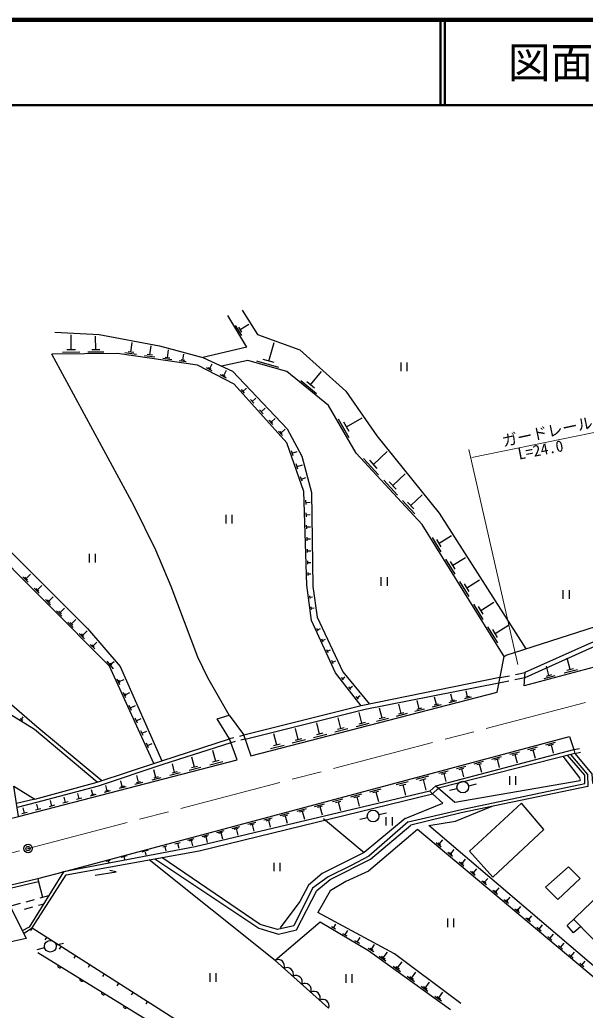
# Model space of a CAD drawing. Units: millimetres, scale not verified. Extents: x 40000 to 680000, y 20000 to 380000.
# Drawn here: x 459446 to 525681, y 264038 to 380000 of the extents above; entities that cross this region are included whole.
import ezdxf
from ezdxf.enums import TextEntityAlignment as Align

# ---------------------------------------------------------------- set-up
doc = ezdxf.new("R2010")
doc.units = ezdxf.units.MM
doc.header["$LTSCALE"] = 1000
doc.header["$PDMODE"] = 32
doc.header["$PDSIZE"] = 500
doc.linetypes.add('CHAIN', pattern=[18.5, 12, -1.5, 3.5, -1.5])
for name, color, linetype, lineweight in [('M-BGD', 7, 'Continuous', 25), ('M-BMK', 2, 'CHAIN', 13), ('M-BMK-SRVR', 3, 'Continuous', 25), ('M-STR-HTXT', 7, 'Continuous', 13), ('M-STR-STRC', 7, 'Continuous', 25), ('M-TTL', 1, 'Continuous', 140), ('M-TTL-LINE', 7, 'Continuous', 50)]:
    doc.layers.add(name, color=color, linetype=linetype, lineweight=lineweight)
doc.layers.add('M-TTL-TXT', color=7, linetype='Continuous')
doc.styles.add('ＭＳ ゴシック', font='')
doc.styles.get('ＭＳ ゴシック').set_extended_font_data('MS Gothic')

msp = doc.modelspace()

# ---------------------------------------------------------------- linework, layer by layer
at = {"layer": 'M-BGD'}
for p, q in [((485514, 345992), (487273, 343134)), ((486041, 341674), (483803, 345360)), ((485457, 343022), (484729, 344220)), ((485454, 343431), (485091, 344030)), ((485273, 343730), (486291, 344348)), ((465462, 341369), (465446, 343118)), ((468339, 341368), (468325, 342964)), ((472463, 341093), (472625, 342222)), ((488613, 340044), (489239, 342226)), ((466493, 341070), (464436, 341051)), ((465976, 341374), (464947, 341365)), ((469281, 341095), (467403, 341078)), ((468809, 341373), (467870, 341364)), ((473098, 340798), (471770, 340989)), ((472795, 341045), (472131, 341140)), ((474690, 340760), (474841, 341813)), ((476738, 340439), (476867, 341342)), ((486041, 341674), (480891, 340448)), ((472847, 323060), (463195, 340840)), ((475283, 340485), (474044, 340663)), ((474999, 340716), (474380, 340804)), ((477246, 340204), (476184, 340356)), ((477003, 340401), (476472, 340478)), ((478955, 339959), (478122, 340079)), ((478765, 340114), (478348, 340174)), ((478556, 340144), (478658, 340853)), ((486177, 340118), (483089, 339449)), ((489786, 339290), (487219, 340027)), ((489255, 339859), (487971, 340228)), ((504077, 339874), (504077, 338874)), ((504827, 338874), (504827, 339874)), ((481986, 338904), (481335, 339244)), ((481874, 339087), (481549, 339256)), ((481711, 339172), (482000, 339725)), ((483344, 338337), (483671, 338965)), ((493519, 337252), (494794, 338818)), ((483655, 338034), (482917, 338419)), ((483529, 338241), (483159, 338433)), ((494215, 336225), (492372, 337726)), ((493979, 336876), (493058, 337627)), ((485771, 336293), (485410, 336696)), ((485590, 336495), (485994, 336856)), ((486843, 335098), (486453, 335533)), ((486648, 335315), (487082, 335705)), ((487943, 333871), (487525, 334337)), ((487734, 334104), (488201, 334522)), ((489073, 332610), (488625, 333110)), ((489036, 332802), (488812, 333052)), ((488924, 332927), (489349, 333308)), ((498036, 331061), (496780, 333222)), ((498046, 331790), (497418, 332870)), ((497732, 332330), (499569, 333398)), ((490234, 331315), (489756, 331848)), ((490195, 331520), (489956, 331787)), ((490075, 331653), (490529, 332060)), ((491473, 328961), (491266, 329549)), ((491370, 329255), (491958, 329462)), ((500876, 327947), (502495, 329451)), ((501475, 326729), (499706, 328634)), ((501318, 327471), (500434, 328424)), ((492031, 327377), (491811, 328000)), ((491921, 327688), (492545, 327908)), ((492526, 325968), (492344, 326486)), ((492435, 326227), (492953, 326409)), ((503680, 324356), (502074, 326085)), ((503538, 325029), (502735, 325893)), ((503136, 325461), (504606, 326826)), ((492980, 323261), (492966, 323738)), ((505737, 322141), (504284, 323705)), ((505245, 323141), (506575, 324376)), ((475387, 317895), (472847, 323060)), ((492973, 323500), (493450, 323513)), ((505609, 322750), (504882, 323532)), ((483567, 322025), (483567, 321025)), ((484317, 321025), (484317, 322025)), ((493021, 321820), (493008, 322273)), ((493015, 322046), (493468, 322059)), ((493062, 320401), (493050, 320831)), ((493056, 320616), (493486, 320629)), ((493102, 319005), (493091, 319413)), ((493096, 319209), (493504, 319220)), ((508827, 317704), (507774, 319403)), ((508819, 318287), (508292, 319136)), ((508555, 318712), (509999, 319607)), ((477165, 313662), (475387, 317895)), ((493142, 317631), (493131, 318016)), ((493136, 317823), (493522, 317834)), ((467569, 317454), (467569, 316454)), ((468319, 316454), (468319, 317454)), ((493181, 316278), (493171, 316642)), ((510442, 315101), (509366, 316836)), ((510164, 316130), (511639, 317045)), ((493176, 316460), (493539, 316471)), ((510433, 315696), (509895, 316564)), ((460411, 314174), (459799, 314789)), ((460350, 314420), (460044, 314727)), ((460197, 314573), (460719, 315093)), ((493219, 314947), (493210, 315289)), ((493214, 315118), (493557, 315128)), ((501755, 314721), (501755, 313721)), ((502505, 313721), (502505, 314721)), ((511797, 313510), (513304, 314445)), ((461732, 312849), (461118, 313465)), ((461671, 313095), (461364, 313403)), ((461517, 313249), (462041, 313771)), ((480298, 305365), (477165, 313662)), ((512081, 312459), (510981, 314232)), ((512072, 313067), (511522, 313954)), ((463056, 311520), (462439, 312139)), ((462994, 311767), (462686, 312077)), ((462840, 311922), (463366, 312446)), ((493461, 312259), (493421, 312556)), ((493441, 312407), (493738, 312447)), ((464382, 310190), (463763, 310811)), ((464165, 310593), (464693, 311119)), ((493633, 310962), (493593, 311265)), ((493613, 311114), (493915, 311154)), ((513743, 309778), (512620, 311590)), ((513734, 310399), (513172, 311305)), ((513453, 310852), (514993, 311807)), ((464320, 310438), (464011, 310748)), ((465493, 309262), (466023, 309790)), ((465710, 308857), (465089, 309480)), ((465648, 309106), (465337, 309418)), ((494409, 308403), (494249, 308746)), ((494329, 308575), (494672, 308735)), ((515430, 307058), (514283, 308909)), ((515421, 307693), (514847, 308618)), ((515134, 308156), (516707, 309131)), ((467029, 307533), (466413, 308151)), ((466967, 307780), (466660, 308089)), ((466814, 307935), (467339, 308458)), ((494995, 307145), (494832, 307494)), ((494913, 307319), (495262, 307482)), ((468221, 306337), (467691, 306868)), ((468168, 306549), (467903, 306815)), ((468036, 306682), (468487, 307132)), ((495583, 305880), (495418, 306235)), ((495501, 306058), (495856, 306223)), ((523925, 303920), (523575, 305238)), ((469638, 304899), (470387, 304002)), ((470012, 304681), (470207, 304423)), ((470176, 304634), (470496, 304883)), ((496175, 304610), (496007, 304971)), ((496091, 304790), (496451, 304958)), ((521418, 303211), (521129, 304302)), ((524762, 303893), (523211, 303481)), ((524312, 304023), (523537, 303817)), ((471158, 302146), (470859, 302798)), ((471181, 302354), (471032, 302680)), ((471106, 302517), (471661, 302770)), ((497354, 302710), (497141, 302984)), ((497247, 302847), (497521, 303060)), ((515696, 302980), (516827, 303204)), ((517429, 302752), (518599, 302993)), ((517514, 303340), (518645, 303564)), ((522110, 303189), (520828, 302849)), ((521739, 303297), (521097, 303126)), ((498222, 301594), (497981, 301903)), ((498101, 301749), (498410, 301989)), ((515574, 302370), (516744, 302611)), ((471856, 300621), (471569, 301249)), ((471878, 300821), (471735, 301135)), ((471806, 300978), (472340, 301222)), ((499118, 300442), (498849, 300787)), ((498984, 300615), (499328, 300883)), ((508243, 299812), (508018, 300683)), ((510130, 300281), (509929, 301058)), ((512348, 300707), (511538, 300498)), ((512114, 300776), (511709, 300672)), ((511912, 300724), (511734, 301412)), ((472543, 299120), (472267, 299724)), ((472405, 299422), (473009, 299698)), ((501891, 298232), (501585, 299420)), ((504131, 298789), (503853, 299865)), ((506861, 299291), (505719, 298996)), ((506531, 299389), (505960, 299241)), ((506246, 299315), (505995, 300285)), ((508795, 299790), (507770, 299526)), ((508499, 299878), (507987, 299746)), ((510622, 300262), (509708, 300026)), ((510358, 300340), (509901, 300222)), ((459803, 297971), (459493, 298161)), ((459648, 298066), (459838, 298376)), ((473219, 297642), (472954, 298222)), ((473087, 297932), (473667, 298198)), ((497057, 297003), (496725, 298289)), ((499522, 297636), (499194, 298908)), ((502644, 298203), (501247, 297842)), ((502241, 298322), (501542, 298142)), ((504813, 298762), (503547, 298436)), ((504447, 298871), (503814, 298707)), ((468513, 290734), (461150, 296910)), ((461449, 297261), (469064, 290915)), ((492074, 295722), (491734, 297039)), ((494574, 296365), (494238, 297666)), ((497872, 296971), (496359, 296580)), ((497435, 297101), (496678, 296905)), ((500328, 297605), (498832, 297219)), ((499896, 297733), (499148, 297540)), ((473885, 296187), (473630, 296744)), ((473758, 296466), (474315, 296721)), ((484503, 295926), (484007, 295801)), ((485678, 296224), (485182, 296098)), ((485838, 295768), (485345, 295648)), ((489556, 295076), (489212, 296407)), ((492461, 295822), (491687, 295623)), ((495399, 296333), (493868, 295938)), ((494957, 296464), (494191, 296266)), ((523841, 296074), (524348, 294547)), ((474541, 294755), (474296, 295289)), ((474419, 295022), (474953, 295267)), ((484665, 295482), (484172, 295362)), ((490400, 295043), (488833, 294638)), ((489948, 295177), (489164, 294974)), ((492908, 295690), (491360, 295290)), ((518944, 294560), (520092, 294866)), ((519277, 294464), (519851, 294618)), ((521054, 295123), (522210, 295432)), ((521389, 295027), (521967, 295181)), ((521678, 295104), (521941, 294121)), ((524348, 294547), (525009, 294683)), ((479917, 292488), (479615, 293654)), ((482412, 293159), (482075, 294462)), ((514748, 293440), (515880, 293742)), ((515077, 293346), (515642, 293497)), ((515359, 293422), (515616, 292460)), ((516842, 293999), (517982, 294303)), ((517173, 293904), (517742, 294056)), ((517457, 293980), (517716, 293011)), ((519564, 294541), (519824, 293565)), ((524458, 294098), (525121, 294232)), ((477583, 291861), (477315, 292898)), ((480655, 292460), (479284, 292105)), ((480259, 292577), (479574, 292400)), ((483238, 293128), (481705, 292731)), ((482795, 293258), (482028, 293060)), ((510586, 292329), (511701, 292627)), ((510910, 292236), (511467, 292385)), ((511188, 292311), (511441, 291363)), ((512663, 292884), (513786, 293183)), ((512989, 292790), (513551, 292940)), ((513270, 292865), (513525, 291910)), ((473360, 290725), (473152, 291529)), ((475982, 291252), (474904, 290973)), ((475670, 291344), (475131, 291204)), ((475401, 291274), (475164, 292190)), ((478240, 291836), (477021, 291520)), ((477888, 291940), (477278, 291782)), ((505885, 291074), (507365, 291469)), ((506314, 290951), (507054, 291149)), ((508517, 291777), (509624, 292073)), ((508838, 291685), (509392, 291833)), ((509115, 291759), (509366, 290818)), ((469665, 289732), (469510, 290332)), ((471893, 290195), (471072, 289982)), ((471656, 290265), (471245, 290159)), ((471451, 290212), (471270, 290910)), ((473869, 290705), (472923, 290461)), ((473596, 290786), (473123, 290664)), ((500434, 289620), (501765, 289975)), ((503535, 290447), (504951, 290825)), ((503946, 290329), (504654, 290518)), ((504300, 290424), (504621, 289221)), ((506684, 291050), (507020, 289792)), ((507496, 289700), (508175, 290298)), ((507812, 289372), (508494, 290023)), ((510673, 289964), (509783, 289754)), ((512905, 290490), (512015, 290280)), ((464793, 288359), (464629, 288993)), ((466723, 288858), (466081, 288692)), ((466402, 288775), (466236, 289416)), ((468343, 289277), (467694, 289109)), ((468155, 289332), (467831, 289248)), ((467993, 289290), (467851, 289841)), ((470045, 289717), (469340, 289534)), ((469842, 289777), (469489, 289686)), ((496078, 288457), (497290, 288780)), ((498227, 289031), (499498, 289370)), ((498596, 288925), (499231, 289094)), ((498913, 289009), (499202, 287929)), ((500820, 289509), (501485, 289686)), ((501153, 289597), (501455, 288466)), ((461395, 288364), (459148, 287758)), ((460005, 287121), (459846, 287735)), ((461905, 287612), (461284, 287452)), ((461594, 287532), (461434, 288153)), ((463504, 288026), (462876, 287863)), ((463190, 287944), (463028, 288572)), ((465110, 288441), (464475, 288277)), ((491948, 287355), (493047, 287648)), ((493986, 287898), (495141, 288207)), ((494321, 287802), (494898, 287956)), ((494609, 287879), (494871, 286898)), ((496430, 288356), (497036, 288518)), ((496733, 288437), (497008, 287407)), ((518229, 288262), (512133, 282674)), ((520853, 285214), (518229, 288262)), ((460312, 287200), (459698, 287042)), ((488032, 286309), (489024, 286574)), ((489964, 286825), (491009, 287104)), ((490267, 286738), (490790, 286877)), ((490528, 286808), (490765, 285919)), ((492267, 287263), (492817, 287410)), ((492542, 287336), (492791, 286402)), ((495030, 286484), (499771, 282505)), ((500160, 286578), (499271, 286368)), ((504597, 286484), (499771, 282505)), ((502392, 287104), (501503, 286894)), ((484318, 285318), (485209, 285556)), ((484577, 285244), (485022, 285363)), ((484799, 285303), (485002, 284546)), ((486150, 285807), (487091, 286058)), ((486423, 285729), (486894, 285854)), ((486659, 285792), (486872, 284992)), ((488320, 286227), (488816, 286359)), ((488568, 286293), (488793, 285449)), ((504946, 286091), (500318, 282091)), ((479123, 283931), (479860, 284128)), ((480797, 284378), (481592, 284590)), ((481028, 284312), (481425, 284418)), ((481226, 284365), (481407, 283690)), ((482534, 284842), (483377, 285067)), ((482779, 284772), (483200, 284884)), ((482989, 284828), (483180, 284112)), ((506037, 285214), (500279, 280303)), ((528732, 266139), (506037, 285214)), ((514842, 279626), (520853, 285214)), ((476183, 283147), (476689, 283282)), ((476436, 283214), (476571, 282708)), ((477600, 283525), (478217, 283690)), ((477908, 283607), (478073, 282990)), ((479337, 283870), (479705, 283968)), ((479521, 283919), (479688, 283293)), ((508809, 283145), (508225, 283636)), ((508737, 283356), (508444, 283601)), ((508591, 283478), (509008, 283975)), ((499771, 282505), (494861, 280049)), ((500318, 282091), (498247, 280981)), ((510146, 282022), (509570, 282506)), ((510074, 282229), (509786, 282471)), ((509930, 282350), (510341, 282839)), ((512133, 282674), (514842, 279626)), ((498247, 280981), (495551, 279668)), ((511473, 280906), (510907, 281382)), ((511403, 281110), (511120, 281348)), ((511261, 281229), (511666, 281711)), ((521023, 278441), (523732, 280811)), ((523732, 280811), (525087, 279457)), ((461553, 279462), (464581, 280256)), ((494861, 280049), (493252, 278695)), ((495551, 279668), (493744, 278336)), ((500279, 280303), (497655, 279118)), ((512792, 279798), (512234, 280266)), ((512723, 279998), (512444, 280233)), ((512583, 280116), (512982, 280590)), ((513897, 279010), (514289, 279476)), ((523563, 273953), (530167, 280303)), ((461649, 279051), (462087, 277260)), ((493744, 278336), (491535, 273920)), ((493252, 278695), (492236, 276747)), ((497655, 279118), (495792, 278017)), ((514102, 278697), (513553, 279158)), ((514034, 278894), (513759, 279125)), ((515201, 277911), (515587, 278370)), ((522462, 277001), (521023, 278441)), ((525087, 279457), (522462, 277001)), ((461836, 277192), (462845, 277468)), ((495792, 278017), (494353, 275477)), ((515403, 277603), (514863, 278057)), ((515336, 277797), (515066, 278024)), ((516497, 276820), (516877, 277271)), ((458557, 276294), (459521, 276558)), ((459991, 275877), (460955, 276144)), ((460196, 276743), (461161, 277007)), ((461629, 276331), (462243, 276502)), ((492236, 276747), (489950, 273699)), ((516696, 276516), (516164, 276963)), ((516630, 276708), (516364, 276931)), ((517784, 275735), (518158, 276180)), ((517980, 275437), (517457, 275877)), ((517915, 275626), (517654, 275845)), ((519063, 274658), (519431, 275096)), ((460910, 273674), (460695, 273336)), ((496416, 273519), (495958, 273790)), ((496187, 273654), (496457, 274112)), ((509539, 274778), (509539, 273778)), ((510289, 273778), (510289, 274778)), ((519255, 274365), (518741, 274797)), ((519192, 274550), (518935, 274767)), ((520522, 273300), (520017, 273725)), ((520270, 273513), (520695, 274019)), ((524300, 273110), (523563, 273953)), ((525165, 273851), (524300, 273110)), ((530204, 268664), (524325, 274715)), ((462597, 272600), (462383, 272263)), ((497813, 272693), (497303, 272995)), ((497558, 272844), (497860, 273354)), ((498984, 272002), (499318, 272566)), ((521781, 272242), (521284, 272660)), ((521532, 272451), (521950, 272949)), ((464581, 271854), (463692, 271644)), ((464285, 271527), (464070, 271189)), ((499266, 271835), (498701, 272168)), ((500648, 271160), (500989, 271737)), ((523031, 271192), (522542, 271603)), ((522787, 271397), (523198, 271886)), ((462349, 271329), (461459, 271119)), ((465972, 270453), (465757, 270116)), ((500927, 270858), (500248, 271259)), ((500817, 271060), (500478, 271261)), ((502341, 269767), (501552, 270335)), ((502229, 270027), (501834, 270311)), ((502032, 270169), (502515, 270840)), ((524273, 270148), (523793, 270552)), ((524033, 270350), (524437, 270830)), ((467660, 269380), (467445, 269042)), ((495623, 264287), (489347, 269864)), ((504040, 268543), (503185, 269159)), ((503918, 268825), (503491, 269133)), ((503705, 268979), (504228, 269705)), ((525507, 269111), (525035, 269508)), ((525271, 269309), (525668, 269782)), ((469347, 268306), (469132, 267969)), ((481701, 268357), (481701, 267357)), ((482451, 267357), (482451, 268357)), ((497639, 268248), (497639, 267248)), ((498389, 267248), (498389, 268248)), ((505666, 267372), (504838, 267968)), ((505548, 267645), (505134, 267943)), ((505341, 267794), (505848, 268498)), ((471035, 267233), (470820, 266895)), ((507265, 266220), (506464, 266797)), ((507152, 266484), (506751, 266773)), ((506951, 266629), (507442, 267310)), ((472722, 266159), (472507, 265822)), ((508839, 265086), (508064, 265645)), ((508729, 265342), (508342, 265621)), ((508535, 265482), (509010, 266141)), ((474410, 265086), (474195, 264748))]:
    msp.add_line(p, q, dxfattribs=at)
for points in [[(463557, 343419), (468731, 343143), (475801, 341839), (480891, 340448), (484367, 338868), (490756, 332110), (492477, 328916), (493635, 324668), (493775, 313644), (494267, 310063), (497286, 303656), (500413, 299889)], [(487273, 343134), (492264, 341367), (497655, 336509), (501269, 331296), (508555, 322232), (518725, 306350)], [(499446, 299694), (496448, 303548), (493605, 309656), (493052, 313816), (492736, 324770), (490735, 330457), (484574, 337329), (480282, 339567), (470908, 340910), (463195, 340840)], [(516191, 305452), (506595, 320923), (498854, 329257), (495616, 334826), (490718, 338815), (486177, 340118)], [(448344, 327751), (467381, 308714), (471212, 304291), (476067, 293226)], [(475158, 292926), (469938, 304330), (447347, 327000)], [(461150, 296910), (454383, 301062), (443745, 306960), (439269, 312278), (434663, 318319), (434324, 319250), (432660, 323916)], [(433335, 324547), (441200, 310571), (445427, 306762), (457908, 300285), (461449, 297261)], [(539615, 307628), (518521, 302030), (518650, 303621), (526346, 307064), (531656, 309164), (540084, 311213), (540198, 310769), (531699, 308562), (526482, 306498), (518594, 302934)], [(516191, 305452), (516437, 305616), (527973, 309317)], [(459304, 286733), (484923, 293357), (484007, 295801), (482580, 298164), (483968, 298601), (485646, 296315), (486519, 293835), (515355, 301277), (516191, 305452)], [(483968, 298601), (481492, 302935), (480298, 305365)], [(515696, 302980), (499446, 299694), (485678, 296224)], [(485838, 295768), (499919, 299296), (515574, 302370)], [(461215, 288738), (468513, 290734), (476067, 293226), (484007, 295801)], [(464581, 280256), (464413, 280212), (523841, 296074)], [(484172, 295362), (476215, 292825), (468638, 290255), (461395, 288364)], [(508175, 290298), (524348, 294547), (524458, 294098), (508494, 290023)], [(504946, 286091), (511185, 287524), (525646, 290596), (525627, 291551), (523622, 293884)], [(523964, 293972), (525941, 291653), (525998, 290220), (511140, 287163), (505271, 285689)], [(523086, 293747), (523171, 293606), (525016, 291246), (525109, 290922)], [(524458, 294098), (526443, 291732), (526550, 290592)], [(457166, 290135), (457853, 286359), (459304, 286733), (458765, 290275), (461215, 288738), (459073, 288253)], [(508175, 290298), (510401, 288378), (525109, 290922)], [(507496, 289700), (479996, 283148), (464581, 280256), (460547, 273778), (459740, 273330)], [(459888, 273026), (460910, 273674), (464861, 279898), (480447, 282707), (507812, 289372), (507496, 289700)], [(504597, 286484), (509016, 288292), (507812, 289372)], [(529571, 266719), (507352, 285649), (510502, 286154), (514776, 287911)], [(491863, 273458), (494242, 278056), (495818, 279332), (500519, 281711), (505271, 285689)], [(491535, 273920), (489648, 273494), (487603, 274087), (476081, 281920)], [(509916, 264064), (500290, 270998), (494614, 274351), (489347, 269864), (474617, 281656)], [(475279, 281776), (487439, 273635), (489751, 272932), (491863, 273458)], [(468269, 279865), (470750, 280252), (469978, 280380)], [(458326, 276231), (460174, 272440), (456978, 271737), (455427, 274611)], [(511114, 264822), (510485, 265306), (503327, 270627), (494353, 275477)], [(460910, 273674), (477503, 263118), (483114, 258813)], [(461576, 270779), (476636, 261491), (480892, 258267)]]:
    msp.add_lwpolyline(points, dxfattribs=at)
msp.add_lwpolyline([(458419, 278708), (461553, 279462), (461649, 279051), (458489, 278339)], close=True, dxfattribs=at)
for centre in [(511343, 290159), (500831, 286773), (463019, 271523)]:
    msp.add_circle(centre, 683, dxfattribs=at)
for centre, radius, start, end in [((464159, 269252), 256, 161.01815, 315.65738), ((489711, 269220), 740, 337.27156, 119.4769), ((490757, 268290), 740, 337.27156, 119.4769), ((491803, 267361), 740, 337.27156, 119.4769), ((466713, 267677), 256, 161.01815, 315.65738), ((492849, 266431), 740, 337.27156, 119.4769), ((469266, 266102), 256, 161.01815, 315.65738), ((493895, 265502), 740, 337.27156, 119.4769), ((471820, 264528), 256, 161.01815, 315.65738), ((494941, 264572), 740, 337.27156, 119.4769)]:
    msp.add_arc(centre, radius, start, end, dxfattribs=at)
at = {"layer": 'M-BMK'}
for p, q in [((460409, 282966), (557669, 308434)), ((407146, 269127), (460409, 282966))]:
    msp.add_line(p, q, dxfattribs=at)
at = {"layer": 'M-BMK-SRVR'}
msp.add_circle((460409, 282966), 500, dxfattribs=at)
msp.add_point((460409, 282966), dxfattribs=at)
at = {"layer": 'M-STR-HTXT'}
for p, q in [((531293, 332606), (512387, 328733)), ((517805, 304518), (512062, 329704))]:
    msp.add_line(p, q, dxfattribs=at)
at = {"layer": 'M-STR-STRC'}
for p, q in [((523075, 313209), (523075, 312209)), ((523825, 312209), (523825, 313209)), ((516823, 291422), (516823, 290422)), ((517573, 290422), (517573, 291422)), ((502343, 286649), (502343, 285649)), ((503093, 285649), (503093, 286649)), ((471973, 282105), (471276, 281923)), ((471624, 282014), (471713, 281678)), ((474475, 282771), (473731, 282557)), ((474127, 282547), (474205, 282183)), ((469577, 281505), (470025, 281623)), ((469799, 281564), (469869, 281321)), ((489188, 281308), (489188, 280308)), ((489938, 280308), (489938, 281308))]:
    msp.add_line(p, q, dxfattribs=at)
at = {"layer": 'M-TTL', "color": 2}
msp.add_line((680000, 380000), (40000, 380000), dxfattribs=at)
at = {"layer": 'M-TTL-LINE'}
for p, q in [((508747, 380000), (508747, 370000)), ((509247, 380000), (509247, 370000)), ((40000, 370000), (680000, 370000))]:
    msp.add_line(p, q, dxfattribs=at)

# ---------------------------------------------------------------- texts
at = {"layer": 'M-STR-HTXT', "style": 'ＭＳ ゴシック'}
for s, rotation, p in [('ガードレール', 11.947, (516175, 329622)), ('L=24.0', 10.948, (518007, 328106))]:
    msp.add_text(s, height=1320, rotation=rotation, dxfattribs=at).set_placement(p, align=Align.BOTTOM_LEFT)
at = {"layer": 'M-TTL-TXT', "style": 'ＭＳ ゴシック'}
msp.add_text('図面番号', height=3666, dxfattribs=at).set_placement((526622, 375000), align=Align.MIDDLE_CENTER)

doc.saveas('drawing.dxf')
